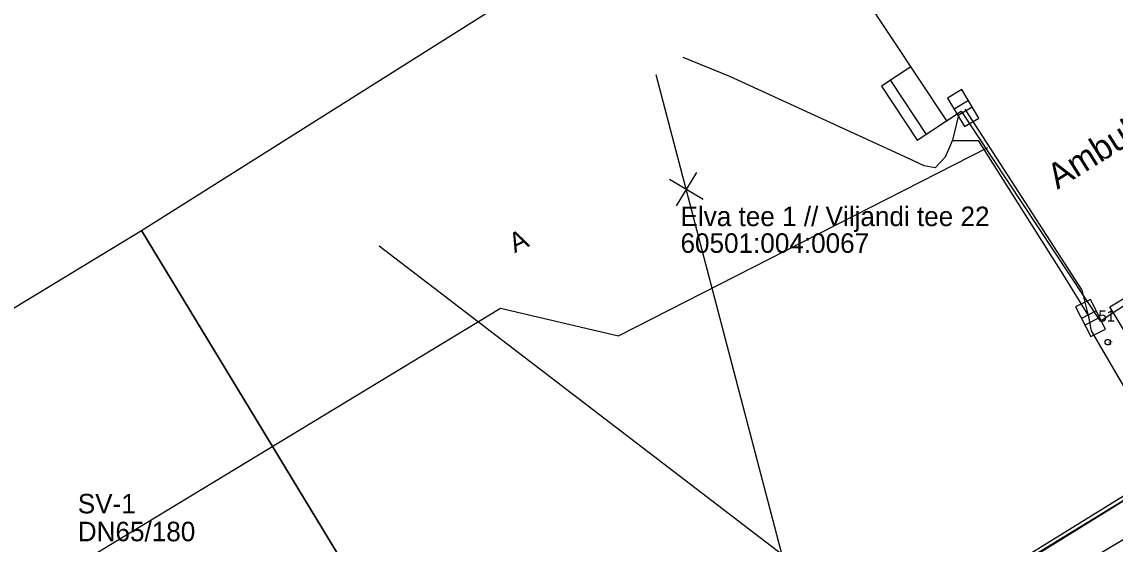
# Model space of a CAD drawing. Extents: x 635055 to 635544, y 6468300 to 6468976.
# Drawn here: x 635408.65 to 635447.87, y 6468730.81 to 6468749.55 of the extents above; entities that cross this region are included whole.
import ezdxf

# ---------------------------------------------------------------- set-up
doc = ezdxf.new("R2010")
doc.units = 0
for name, color, linetype in [('ABIJOONIS', 7, 'Continuous'), ('ELRAJATISMP', 7, 'Continuous'), ('HOONE', 7, 'Continuous'), ('HOONEDET', 7, 'Continuous'), ('KOORDPUNKT', 7, 'Continuous'), ('KTRASS', 7, 'Continuous'), ('MOOTKORG-EH2000', 7, 'Continuous'), ('MOOTMPUNKT', 7, 'Continuous'), ('MOOTNR', 7, 'Continuous'), ('MOOTPIIR', 7, 'Continuous'), ('MPKAABEL', 7, 'Continuous'), ('PIIR', 7, 'Continuous'), ('SITRASS', 7, 'Continuous'), ('TEE', 7, 'Continuous'), ('VTRASS', 7, 'Continuous')]:
    doc.layers.add(name, color=color, linetype=linetype)

msp = doc.modelspace()

# ---------------------------------------------------------------- linework, layer by layer
at = {"layer": 'ELRAJATISMP'}
for p, q in [((635442.368, 6468747.122), (635441.855, 6468746.817)), ((635441.855, 6468746.817), (635442.466, 6468745.791)), ((635442.979, 6468746.096), (635442.368, 6468747.122)), ((635442.604, 6468746.726), (635442.091, 6468746.42)), ((635442.743, 6468746.493), (635442.23, 6468746.187)), ((635442.466, 6468745.791), (635442.979, 6468746.096)), ((635446.981, 6468739.593), (635446.449, 6468739.323)), ((635447.522, 6468738.528), (635446.981, 6468739.593)), ((635446.449, 6468739.323), (635446.99, 6468738.258)), ((635447.19, 6468739.182), (635446.658, 6468738.911)), ((635447.313, 6468738.94), (635446.781, 6468738.669)), ((635446.99, 6468738.258), (635447.522, 6468738.528))]:
    msp.add_line(p, q, dxfattribs=at)
at = {"layer": 'HOONE'}
msp.add_lwpolyline([(635443.005, 6468750.475), (635441.745, 6468752.358), (635438.817, 6468750.531), (635441.817, 6468745.997), (635442.341, 6468746.343), (635447.326, 6468738.81), (635458.851, 6468746.424), (635453.075, 6468755.058), (635453.298, 6468755.207), (635452.189, 6468756.865), (635450.494, 6468755.731), (635450.608, 6468755.561), (635443.005, 6468750.475)], dxfattribs=at)
at = {"layer": 'HOONEDET'}
for points in [[(635440.536, 6468747.933), (635439.484, 6468747.237), (635440.77, 6468745.301), (635441.817, 6468745.997)], [(635439.804, 6468747.449), (635441.086, 6468745.511)]]:
    msp.add_lwpolyline(points, dxfattribs=at)
at = {"layer": 'KTRASS'}
for p, q in [((635432.844, 6468744.144), (635432.123, 6468742.944)), ((635431.884, 6468743.904), (635433.084, 6468743.183))]:
    msp.add_line(p, q, dxfattribs=at)
msp.add_lwpolyline([(635431.395, 6468747.665), (635438.13, 6468721.95)], dxfattribs=at)
at = {"layer": 'MOOTMPUNKT'}
msp.add_circle((635447.603, 6468738.058), 0.1, dxfattribs=at)
at = {"layer": 'MOOTPIIR'}
msp.add_lwpolyline([(635407.468, 6468701.081), (635413.892, 6468710.627), (635414.606, 6468711.972), (635410.122, 6468720.162), (635409.303, 6468719.714), (635408.854, 6468720.533), (635410.404, 6468721.299), (635415.982, 6468711.669), (635415.461, 6468710.877), (635416.009, 6468710.516), (635418.172, 6468713.15), (635451.513, 6468732.977), (635447.676, 6468739.322), (635448.428, 6468739.777), (635452.962, 6468732.748), (635418.62, 6468712.186), (635416.212, 6468708.901), (635414.736, 6468709.871), (635407.562, 6468699.256)], dxfattribs=at)
at = {"layer": 'MPKAABEL'}
for points in [[(635442.244, 6468746.201), (635442.032, 6468745.303), (635441.766, 6468744.7), (635441.409, 6468744.317), (635441.016, 6468744.387), (635440.429, 6468744.655), (635434.048, 6468747.586), (635432.373, 6468748.271)], [(635442.244, 6468746.201), (635442.032, 6468745.303), (635441.766, 6468744.7), (635441.409, 6468744.317), (635441.016, 6468744.387), (635440.429, 6468744.655), (635434.048, 6468747.586), (635432.373, 6468748.271)], [(635442.48, 6468746.422), (635446.668, 6468739.93), (635446.916, 6468738.973), (635447, 6468738.469), (635450.07, 6468733.234), (635452.184, 6468730.754), (635452.582, 6468729.043), (635451.727, 6468728), (635444.625, 6468722.309), (635437.891, 6468717.227), (635430.082, 6468711.5), (635430.085, 6468711.104)], [(635442.023, 6468745.289), (635442.953, 6468745.289), (635445.973, 6468740.516), (635446.919, 6468738.976)], [(635421.472, 6468741.514), (635441.501, 6468726.174), (635441.856, 6468725.606), (635423.964, 6468714.446)]]:
    msp.add_lwpolyline(points, dxfattribs=at)
at = {"layer": 'PIIR'}
for points in [[(635412.94, 6468742.07), (635429.6, 6468752.57), (635436.39, 6468757.17), (635449.27, 6468766.5), (635450.61, 6468766.64), (635453.2, 6468766.45), (635455.17, 6468763.21), (635471.7, 6468738.08), (635474.41, 6468733.84), (635432.62, 6468709.63)], [(635316.16, 6468676.61), (635332.08, 6468687.29), (635341.9, 6468693.76), (635365.63, 6468708.18), (635363.26, 6468711.92), (635412.94, 6468742.07), (635432.62, 6468709.63), (635474.41, 6468733.84), (635483.28, 6468716.95), (635485.77, 6468709.02), (635486.61, 6468702.26), (635485.52, 6468695.77), (635482.48, 6468687.11), (635475.97, 6468673.52), (635470.21, 6468659.63), (635467.93, 6468652.45), (635443.02, 6468636.29), (635371.53, 6468589.97), (635348.32, 6468627.48)]]:
    msp.add_lwpolyline(points, close=True, dxfattribs=at)
at = {"layer": 'SITRASS'}
msp.add_lwpolyline([(635455.6, 6468736.918), (635445.205, 6468730.566), (635423.738, 6468717.936), (635414.933, 6468713.3), (635414.809, 6468713.293), (635414.238, 6468712.865), (635413.97, 6468712.718), (635411.541, 6468716.342)], dxfattribs=at)
at = {"layer": 'TEE'}
for points in [[(635466.475, 6468743.811), (635463.761, 6468742.142), (635448.413, 6468732.688), (635435.911, 6468724.95), (635421.146, 6468715.756), (635417.775, 6468713.659), (635414.925, 6468711.889)], [(635466.554, 6468743.684), (635463.84, 6468742.014), (635448.492, 6468732.561), (635435.99, 6468724.823), (635421.225, 6468715.628), (635417.854, 6468713.532), (635415.004, 6468711.761)]]:
    msp.add_lwpolyline(points, dxfattribs=at)
at = {"layer": 'VTRASS'}
msp.add_lwpolyline([(635401.617, 6468724.615), (635425.819, 6468739.279), (635430.049, 6468738.29), (635443.302, 6468745.047)], dxfattribs=at)

# ---------------------------------------------------------------- texts
at = {"layer": 'ABIJOONIS'}
for s, p in [('SV-1', (635410.656, 6468731.917)), ('DN65/180', (635410.656, 6468730.917))]:
    msp.add_text(s, height=0.7, dxfattribs=at).set_placement(p)
at = {"layer": 'HOONE'}
msp.add_text('Ambulatoorium', height=0.9, rotation=32.0777, dxfattribs=at).set_placement((635445.796, 6468743.523))
at = {"layer": 'KOORDPUNKT'}
msp.add_text('51', height=0.4, dxfattribs=at).set_placement((635447.266, 6468738.796))
at = {"layer": 'MOOTKORG-EH2000'}
msp.add_text('62.77', height=0.05, dxfattribs=at).set_placement((635447.603, 6468738.033))
at = {"layer": 'MOOTNR'}
msp.add_text('673', height=0.05, dxfattribs=at).set_placement((635447.603, 6468737.958))
at = {"layer": 'PIIR'}
for s, p in [('Elva tee 1 // Viljandi tee 22', (635432.276, 6468742.222)), ('60501:004:0067', (635432.276, 6468741.263))]:
    msp.add_text(s, height=0.7, rotation=0, dxfattribs=at).set_placement(p)
at = {"layer": 'TEE'}
msp.add_text('A', height=0.7, rotation=25.3884, dxfattribs=at).set_placement((635426.329, 6468741.247))

doc.saveas('drawing.dxf')
